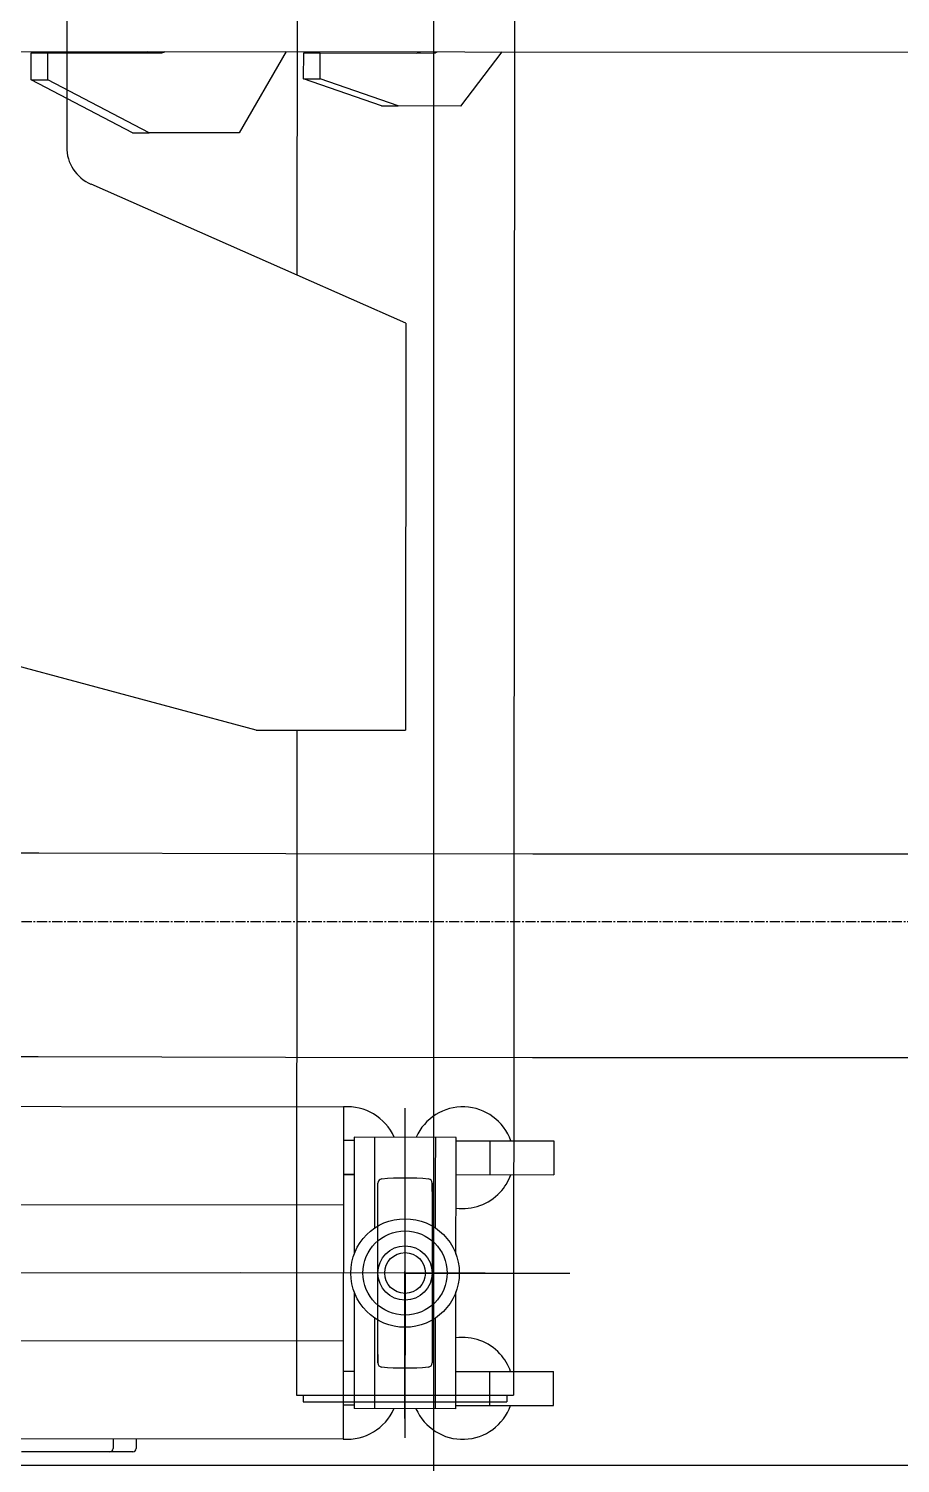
# Model space of a CAD drawing. Header units: millimetres. Extents: x -179076 to 119312, y -18667 to 180141.
# Drawn here: x -63367 to -62725, y 127292 to 128349 of the extents above; entities that cross this region are included whole.
import ezdxf

# ---------------------------------------------------------------- set-up
doc = ezdxf.new("R2010")
doc.units = ezdxf.units.MM
doc.linetypes.add('X-GRID_5~ROOF$0$CENTER2', pattern=[1.125, 0.75, -0.125, 0.125, -0.125])
for name, color, linetype in [('X-EXT_PH$0$A-254', 254, 'Continuous'), ('X-EXT_PH$0$A-ELE3', 4, 'Continuous'), ('X-EXT_PH$0$A-ELE4', 8, 'Continuous'), ('X-EXT_PH$0$A-MEP1a', 5, 'Continuous'), ('X-EXT_PH$0$A-PAT', 251, 'Continuous'), ('X-EXT_PH$0$EA-K', 30, 'Continuous'), ('X-GRID_5~ROOF$0$A-CEN1', 1, 'X-GRID_5~ROOF$0$CENTER2')]:
    doc.layers.add(name, color=color, linetype=linetype)

# ---------------------------------------------------------------- blocks, each defined once
blk = doc.blocks.new('X-EXT_PH$0$bmu_office')
at = {"layer": 'X-EXT_PH$0$A-MEP1a', "color": 251}
for p, q in [((1290399.5, -1563469.2), (1290416.5, -1563469.2)), ((1290416.5, -1563469.2), (1290481.5, -1563469.2)), ((1290199, -1563601.2), (1290199, -1563479.7)), ((1290397, -1563478.7), (1290397, -1563471.7)), ((1290414, -1563478.7), (1290414, -1563471.7)), ((1290161.5, -1563501.2), (1290236.5, -1563501.2)), ((1290161.5, -1563501.2), (1290161.5, -1563531.2)), ((1290176.5, -1563501.2), (1290176.5, -1563531.2)), ((1290199, -1563493.9), (1290199, -1563711.1)), ((1290221.5, -1563531.2), (1290221.5, -1563501.2)), ((1290236.5, -1563531.2), (1290236.5, -1563501.2)), ((1290161.5, -1563503.7), (1290089.5, -1563503.7)), ((1290089.5, -1563503.7), (1290089.5, -1563528.7)), ((1290119, -1564601.2), (1290119, -1563511.2)), ((1290129, -1563511.2), (1290119, -1563511.2)), ((1290124, -1563511.2), (1290124, -1563506.2)), ((1290274, -1563506.2), (1290124, -1563506.2)), ((1290279, -1563511.2), (1290129, -1563511.2)), ((1290136.5, -1563503.7), (1290136.5, -1563528.7)), ((1290236.5, -1563503.7), (1290244.5, -1563503.7)), ((1290274, -1563511.2), (1290274, -1563506.2)), ((1290279, -1564001.2), (1290279, -1563511.2)), ((1290162, -1563528.7), (1290089.5, -1563528.7)), ((1290161.5, -1563531.2), (1290161.5, -1563587.3)), ((1290176.5, -1563531.2), (1290176.5, -1563568.1)), ((1290179, -1563541.2), (1290179, -1563534.9)), ((1290179, -1563667.5), (1290179, -1563534.9)), ((1290219, -1563541.2), (1290219, -1563534.9)), ((1290219, -1563534.9), (1290219, -1563667.5)), ((1290221.5, -1563568.1), (1290221.5, -1563531.2)), ((1290236, -1563528.7), (1290244.5, -1563528.7)), ((1290236.5, -1563528.7), (1290244.5, -1563528.7)), ((1290236.5, -1563587.3), (1290236.5, -1563528.7)), ((1290236.5, -1563587.3), (1290236.5, -1563531.2)), ((1290591.2, -1563551.2), (1290244.5, -1563551.2)), ((1290199, -1563601.2), (1290077.5, -1563601.2)), ((1290140, -1563601.2), (1290608.9, -1563601.2)), ((1290167.5, -1563601.2), (1290647.5, -1563601.2)), ((1290199, -1563601.2), (1290199, -1563722.7)), ((1290199, -1563601.2), (1290320.4, -1563601.2)), ((1290161.5, -1563615.1), (1290161.5, -1563671.2)), ((1290236.5, -1563701.2), (1290236.5, -1563615.1)), ((1290236.5, -1563673.7), (1290236.5, -1563615.1)), ((1290176.5, -1563634.3), (1290176.5, -1563671.2)), ((1290221.5, -1563671.2), (1290221.5, -1563634.3)), ((1290244.5, -1563651.2), (1290591.2, -1563651.2)), ((1290179, -1563661.2), (1290179, -1563667.5)), ((1290219, -1563661.2), (1290219, -1563667.5)), ((1290161.5, -1563671.2), (1290161.5, -1563701.2)), ((1290176.5, -1563671.2), (1290176.5, -1563701.2)), ((1290221.5, -1563701.2), (1290221.5, -1563671.2)), ((1290162, -1563673.7), (1290089.5, -1563673.7)), ((1290089.5, -1563698.7), (1290089.5, -1563673.7)), ((1290136.5, -1563698.7), (1290136.5, -1563673.7)), ((1290236, -1563673.7), (1290244.5, -1563673.7)), ((1290244.5, -1563673.7), (1290236.5, -1563673.7)), ((1290161.5, -1563698.7), (1290089.5, -1563698.7)), ((1290161.5, -1563701.2), (1290236.5, -1563701.2)), ((1290236.5, -1563698.7), (1290244.5, -1563698.7)), ((1290199, -1564301.2), (1290199, -1564001.2)), ((1290309, -1564001.2), (1290199, -1564001.2)), ((1290309, -1564001.2), (1290495.6, -1564051.2)), ((1290199, -1564301.2), (1290279, -1564336.4)), ((1290279, -1564336.4), (1290279, -1564601.2)), ((1290279, -1564336.4), (1290431, -1564403.3)), ((1290449, -1564601.2), (1290449, -1564430.8)), ((1290287.3, -1564501.2), (1290321.8, -1564441.2)), ((1290321.8, -1564441.2), (1290388.3, -1564441.2)), ((1290400.6, -1564441.2), (1290388.3, -1564441.2)), ((1290388.3, -1564441.2), (1290462.9, -1564480.2)), ((1290400.6, -1564441.2), (1290475.1, -1564480.2)), ((1290128.3, -1564501.2), (1290158.9, -1564461.2)), ((1290158.9, -1564461.2), (1290204.8, -1564461.2)), ((1290204.8, -1564461.2), (1290262.2, -1564481.2)), ((1290217.1, -1564461.2), (1290204.8, -1564461.2)), ((1290217.1, -1564461.2), (1290274.4, -1564481.2)), ((1290262.2, -1564481.2), (1290262.2, -1564500.2)), ((1290274.4, -1564481.2), (1290262.2, -1564481.2)), ((1290274.4, -1564481.2), (1290274.4, -1564500.2)), ((1290475.1, -1564480.2), (1290462.9, -1564480.2)), ((1290462.9, -1564480.2), (1290462.9, -1564500.2)), ((1290475.1, -1564480.2), (1290475.1, -1564500.2)), ((1291366.2, -1564501.2), (1288934.3, -1564501.2)), ((1290262.2, -1564500.2), (1290179, -1564500.2)), ((1290274.4, -1564500.2), (1290262.2, -1564500.2)), ((1290462.9, -1564500.2), (1290379.7, -1564500.2)), ((1290475.1, -1564500.2), (1290462.9, -1564500.2))]:
    blk.add_line(p, q, dxfattribs=at)
blk.add_lwpolyline([(1290244.5, -1563478.7), (1290660.5, -1563478.7), (1290660.5, -1563723.7), (1290244.5, -1563723.7)], close=True, dxfattribs=at)
for radius in [40, 40, 40, 31, 20, 15]:
    blk.add_circle((1290199, -1563601.2), radius, dxfattribs=at)
for centre, radius, start, end in [((1290399.5, -1563471.7), 2.5, 90, 180), ((1290416.5, -1563471.7), 2.5, 90, 180), ((1290156.5, -1563516.2), 37.5, 23.5782, 160.5288), ((1290241.5, -1563516.2), 37.5, 85.4114, 156.4218), ((1290156.5, -1563516.2), 37.5, 199.4712, 222.8334), ((1290182, -1563534.9), 3, 94.9505, 180), ((1290199, -1563731.2), 200, 85.0495, 94.9505), ((1290216, -1563534.9), 3, 0, 85.0495), ((1290156.5, -1563516.2), 37.5, 222.8334, 277.6623), ((1290156.5, -1563686.2), 37.5, 82.3377, 137.1666), ((1290156.5, -1563686.2), 37.5, 137.1666, 160.5288), ((1290182, -1563667.5), 3, 180, 265.0495), ((1290199, -1563471.2), 200, 265.0495, 274.9505), ((1290216, -1563667.5), 3, 274.9505, 0), ((1290156.5, -1563686.2), 37.5, 199.4712, 336.4218), ((1290241.5, -1563686.2), 37.5, 203.5782, 274.5886), ((1290419, -1564430.8), 30, 0, 66.2505)]:
    blk.add_arc(centre, radius, start, end, dxfattribs=at)
for centre in [(1290179, -1564515.2), (1290191.3, -1564515.2), (1290379.7, -1564515.2), (1290392, -1564515.2)]:
    blk.add_ellipse(centre, major_axis=(0, 15), ratio=0.573576, start_param=0, end_param=0.367208, dxfattribs=at)
blk.add_point((1290199, -1563601.2), dxfattribs=at)

msp = doc.modelspace()

# ---------------------------------------------------------------- hatches: boundary and pattern name
at = {"layer": 'X-EXT_PH$0$A-254'}
h = msp.add_hatch(color=256, dxfattribs=at)
h.dxf.hatch_style = 1
edge = h.paths.add_edge_path(flags=16)
edge.add_arc((-150113.3, 146990.8), 116300, 0, 7.249805)
edge.add_arc((-40000.7, 160998.5), 5300, 7.2498, 83.5155)
edge.add_arc((-62813.3, -39709.2), 207300, 83.515545, 96.484455)
edge.add_arc((-85625.9, 160998.5), 5300, 96.4845, 172.7502)
edge.add_arc((24486.7, 146990.8), 116300, 172.750195, 180)
edge.add_arc((24486.7, 146990.8), 116300, 180, 187.249805)
edge.add_arc((-85625.9, 132983.1), 5300, 187.2498, 263.5155)
edge.add_arc((-62813.3, 333690.8), 207300, 263.515545, 276.484455)
edge.add_arc((-40000.7, 132983.1), 5300, 276.4845, 352.7502)
edge.add_arc((-150113.3, 146990.8), 116300, 352.750195, 360)
edge = h.paths.add_edge_path()
edge.add_arc((-150113.3, 146990.8), 116800, 0, 7.249805)
edge.add_arc((-40000.7, 160998.5), 5800, 7.24981, 83.51554)
edge.add_arc((-62813.3, -39709.2), 207800, 83.515545, 96.484455)
edge.add_arc((-85625.9, 160998.5), 5800, 96.48446, 172.75019)
edge.add_arc((24486.7, 146990.8), 116800, 172.750195, 180)
edge.add_arc((24486.7, 146990.8), 116800, 180, 187.249805)
edge.add_arc((-85625.9, 132983.1), 5800, 187.24981, 263.51554)
edge.add_arc((-62813.3, 333690.8), 207800, 263.515545, 276.484455)
edge.add_arc((-40000.7, 132983.1), 5800, 276.48446, 352.75019)
edge.add_arc((-150113.3, 146990.8), 116800, 352.750195, 360)
at = {"layer": 'X-EXT_PH$0$A-PAT'}
h = msp.add_hatch(dxfattribs=at)
h.set_pattern_fill('NET', color=256, scale=600)
h.set_pattern_definition([(0, (-165939.6, 60614), (0, 1905), []), (90, (-165939.6, 60614), (-1905, 1e-13), [])])
h.paths.add_polyline_path([(-81613.3, 153190.8), (-42913.3, 153190.8), (-42913.3, 140790.8), (-81613.3, 140790.8)], flags=16)
h.paths.add_polyline_path([(-42863.3, 145590.8), (-42763.3, 140790.8), (-42713.3, 140790.8)], flags=16)
edge = h.paths.add_edge_path()
edge.add_arc((-40000.7, 160998.5), 5300, 7.2498, 83.5155)
edge.add_arc((-62813.3, -39709.2), 207300, 83.515545, 96.484455)
edge.add_arc((-85625.9, 160998.5), 5300, 96.4845, 172.7502)
edge.add_arc((24486.7, 146990.8), 116300, 172.750195, 187.249805)
edge.add_arc((-85625.9, 132983.1), 5300, 187.2498, 263.5155)
edge.add_arc((-62813.3, 333690.8), 207300, 263.515545, 276.484455)
edge.add_arc((-40000.7, 132983.1), 5300, 276.4845, 352.7502)
edge.add_arc((-150113.3, 146990.8), 116300, 352.750195, 367.249805)

# ---------------------------------------------------------------- linework, layer by layer
at = {"layer": 'X-EXT_PH$0$A-ELE3', "color": 11, "true_color": 0xf27172}
for points in [[(-35013.3, 146990.8, 0.031644), (-35933.5, 161515.9, 0.345625), (-39537.7, 165072.2, 0.056648), (-86089, 165072.2, 0.345625), (-89693.2, 161515.9, 0.031644), (-90613.3, 146990.8, 0.031644), (-89693.2, 132465.7, 0.345625), (-86089, 128909.3, 0.056648), (-39537.7, 128909.3, 0.345625), (-35933.5, 132465.7, 0.031644)], [(-35163.3, 146990.8, 0.031644), (-36082.3, 161497, 0.345625), (-39554.7, 164923.2, 0.056648), (-86072, 164923.2, 0.345625), (-89544.4, 161497, 0.031644), (-90463.3, 146990.8, 0.031644), (-89544.4, 132484.6, 0.345625), (-86072, 129058.3, 0.056648), (-39554.7, 129058.3, 0.345625), (-36082.3, 132484.6, 0.031644)]]:
    msp.add_lwpolyline(points, format="xyb", close=True, dxfattribs=at)
at = {"layer": 'X-EXT_PH$0$A-ELE4', "color": 5}
msp.add_lwpolyline([(-33813.3, 146990.8, 0.031644), (-34743.1, 161667.3, 0.345625), (-39402.2, 166264.6, 0.056648), (-86224.5, 166264.6, 0.345625), (-90883.6, 161667.3, 0.031644), (-91813.3, 146990.8, 0.031644), (-90883.6, 132314.2, 0.345625), (-86224.5, 127717, 0.056648), (-39402.2, 127717, 0.345625), (-34743.1, 132314.2, 0.031644)], format="xyb", close=True, dxfattribs=at)
at = {"layer": 'X-GRID_5~ROOF$0$A-CEN1', "ltscale": 10}
msp.add_lwpolyline([(-29513.3, 127690.8), (-99513.3, 127690.8)], dxfattribs=at)

# ---------------------------------------------------------------- block references
at = {"layer": 'X-EXT_PH$0$EA-K', "rotation": 179.9557597577192}
msp.add_blockref('X-EXT_PH$0$bmu_office', (1225901.8, -1437165), dxfattribs=at)

doc.saveas('drawing.dxf')
